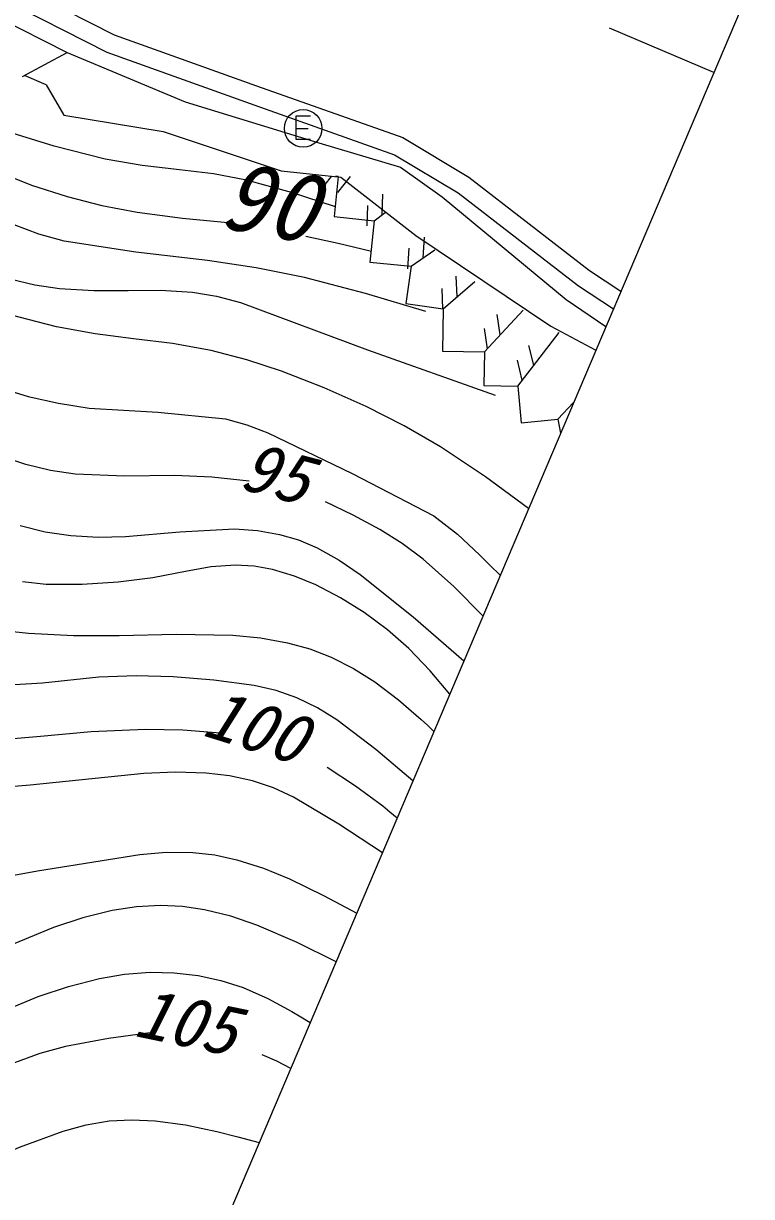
# Model space of a CAD drawing. Units: millimetres, scale not verified. Extents: x 40000 to 680000, y 20000 to 380000.
# Drawn here: x 532356 to 551642, y 243256 to 274326 of the extents above; entities that cross this region are included whole.
import ezdxf
from ezdxf.enums import TextEntityAlignment as Align

# ---------------------------------------------------------------- set-up
doc = ezdxf.new("R2010")
doc.units = ezdxf.units.MM
doc.header["$LTSCALE"] = 1000
doc.layers.add('M-BGD', color=7, linetype='Continuous', lineweight=25)
doc.styles.add('ＭＳ ゴシック', font='')
doc.styles.get('ＭＳ ゴシック').set_extended_font_data('MS Gothic')

msp = doc.modelspace()

# ---------------------------------------------------------------- linework, layer by layer
at = {"layer": 'M-BGD'}
for p, q in [((520477, 281281), (534759, 274025)), ((520477, 281281), (534759, 274025)), ((520212, 280855), (534561, 273565)), ((520019, 280399), (533513, 273553)), ((551642, 275382), (534472, 234961)), ((550643, 273031), (547882, 274202)), ((550643, 273031), (547882, 274202)), ((534759, 274025), (538528, 272677)), ((534759, 274025), (538528, 272677)), ((532329, 272920), (533513, 273553)), ((533513, 273553), (536638, 272255)), ((534561, 273565), (538360, 272206)), ((532959, 272698), (532382, 272949)), ((532959, 272698), (533423, 271895)), ((538528, 272677), (542402, 271302)), ((538528, 272677), (542402, 271302)), ((536638, 272255), (540184, 271164)), ((538360, 272206), (542188, 270848)), ((533423, 271895), (536060, 271461)), ((536060, 271461), (539183, 270425)), ((539570, 271547), (539900, 271547)), ((542402, 271302), (544150, 270258)), ((542402, 271302), (544150, 270258)), ((540184, 271164), (542342, 270518)), ((542188, 270848), (543868, 269844)), ((539183, 270425), (540761, 270253)), ((542342, 270518), (543443, 269735)), ((540510, 270271), (540172, 269845)), ((540691, 270271), (540583, 269211)), ((540691, 270271), (540618, 270271)), ((541010, 270271), (540670, 269846)), ((540761, 270253), (542752, 268713)), ((544150, 270258), (547349, 267780)), ((544150, 270258), (547349, 267780)), ((541858, 269264), (541873, 269806)), ((543443, 269735), (546733, 267015)), ((543868, 269844), (547058, 267373)), ((541458, 268964), (541475, 269508)), ((540583, 269211), (541643, 269102)), ((541643, 269102), (541534, 268005)), ((541643, 269102), (541935, 269321)), ((542752, 268713), (546325, 266311)), ((542947, 268120), (542978, 268662)), ((542539, 267832), (542571, 268375)), ((542630, 267896), (543251, 268335)), ((541534, 268005), (542630, 267896)), ((542630, 267896), (542485, 266909)), ((543844, 267088), (543820, 267631)), ((547349, 267780), (548180, 267232)), ((547349, 267780), (548180, 267232)), ((543467, 266760), (543445, 267304)), ((543472, 266764), (544312, 267495)), ((547058, 267373), (547981, 266764)), ((542485, 266909), (543472, 266764)), ((546733, 267015), (547782, 266296)), ((543472, 266764), (543454, 265649)), ((544569, 265632), (545592, 266729)), ((544985, 266078), (544904, 266614)), ((546325, 266311), (547519, 265676)), ((544644, 265712), (544565, 266251)), ((545447, 264718), (546542, 266145)), ((543454, 265649), (544569, 265632)), ((545873, 265273), (545742, 265800)), ((544569, 265632), (544551, 264736)), ((545568, 264877), (545438, 265405)), ((544551, 264736), (545447, 264718)), ((545447, 264718), (545539, 263750)), ((546508, 263842), (546928, 264285)), ((545539, 263750), (546508, 263842)), ((546508, 263842), (546583, 263474))]:
    msp.add_line(p, q, dxfattribs=at)
for points in [[(539960, 271872), (539570, 271872), (539570, 271262), (539960, 271262)], [(540623, 269468), (539452, 269852), (538268, 270177), (537388, 270343), (536485, 270452), (535502, 270562), (534521, 270732), (533169, 271080), (531823, 271491)], [(531655, 270405), (532568, 270046), (533510, 269742), (534430, 269506), (535371, 269327), (536568, 269171), (537772, 269055)], [(543012, 266694), (541413, 267174), (539801, 267594), (538520, 267850), (537227, 268046), (535329, 268273), (533432, 268561), (532760, 268749), (532107, 268994)], [(539839, 268695), (540690, 268503), (541540, 268302)], [(532028, 267554), (532661, 267400), (533311, 267303), (534220, 267250), (535126, 267257), (535985, 267263), (536833, 267210), (537466, 267102), (538101, 266932), (541470, 265681), (544848, 264482)], [(545737, 261482), (544591, 262318), (543404, 263110), (542437, 263670), (541430, 264183), (540323, 264678), (539193, 265119), (538270, 265420), (537324, 265666), (536303, 265850), (535272, 265975), (534251, 266102), (533228, 266290), (531969, 266618)], [(531732, 264677), (532484, 264449), (533281, 264267), (534100, 264141), (535917, 264028), (537707, 263855), (538276, 263700), (538829, 263486), (541059, 262407), (543229, 261289), (543851, 260796), (544440, 260252), (544713, 259982), (544985, 259710)], [(538330, 262202), (537347, 262306), (536359, 262350), (535037, 262338), (533721, 262388), (533070, 262484), (532420, 262641), (531727, 262875)], [(544528, 258634), (543752, 259411), (542941, 260139), (542385, 260556), (541795, 260924), (541088, 261299), (540355, 261653)], [(532269, 261026), (532929, 260866), (533613, 260764), (534336, 260719), (535059, 260735), (536495, 260866), (537948, 260938), (538551, 260895), (539140, 260794), (539644, 260647), (540136, 260439), (540719, 260114), (541277, 259734), (542677, 258608), (544025, 257449)], [(543649, 256565), (543131, 257183), (542561, 257770), (541996, 258265), (541384, 258721), (540758, 259113), (540097, 259456), (539532, 259688), (538953, 259861), (538464, 259950), (537962, 259980), (537331, 259932), (536690, 259822), (535782, 259644), (534860, 259525), (533914, 259467), (532954, 259470), (532330, 259534)], [(531561, 258278), (532485, 258175), (533681, 258113), (534890, 258112), (536397, 258147), (537905, 258122), (538634, 258054), (539354, 257926), (539940, 257763), (540507, 257543), (541096, 257244), (541667, 256887), (542294, 256416), (542887, 255894), (543054, 255737), (543228, 255573)], [(542672, 254266), (541688, 255094), (540653, 255885), (540143, 256200), (539600, 256465), (539049, 256656), (538467, 256794), (537400, 256936), (536320, 257020), (535343, 257047), (534355, 257013), (532859, 256858), (531374, 256765)], [(531340, 255329), (532713, 255444), (534150, 255572), (535585, 255639), (536581, 255614), (537578, 255535)], [(541863, 252361), (540711, 253119), (539511, 253835), (538980, 254078), (538422, 254267), (537817, 254400), (537196, 254474), (536381, 254500), (535545, 254465), (532536, 254154), (529587, 253909)], [(540401, 254629), (541155, 254138), (541871, 253601), (542064, 253444), (542256, 253286)], [(530053, 251395), (532730, 251884), (535441, 252318), (536139, 252374), (536843, 252370), (537424, 252305), (538007, 252178), (538715, 251953), (539406, 251670), (540307, 251230), (541183, 250759)], [(540638, 249477), (539603, 249986), (538537, 250444), (537849, 250678), (537147, 250853), (536566, 250940), (535982, 250967), (535349, 250929), (534708, 250829), (533925, 250636), (533151, 250383), (531199, 249582)], [(531206, 247921), (532745, 248553), (533550, 248823), (534373, 249034), (535035, 249144), (535715, 249195), (536349, 249182), (536980, 249108), (537581, 248980), (538173, 248791), (538831, 248501), (539462, 248157), (539704, 248015), (539954, 247866)], [(535774, 247604), (534610, 247445), (533468, 247228), (532788, 247042), (532120, 246796)], [(539438, 246652), (539064, 246842), (538678, 247013)], [(521193, 241557), (522108, 241390), (523031, 241283), (523701, 241273), (524370, 241323), (525031, 241433), (525687, 241603), (526484, 241888), (527262, 242230), (529185, 243182), (531132, 244080), (532253, 244562), (533408, 244992), (534014, 245157), (534625, 245260), (535230, 245292), (535840, 245264), (536651, 245152), (537476, 244976), (538034, 244836), (538603, 244685)]]:
    msp.add_lwpolyline(points, dxfattribs=at)
msp.add_circle((539765, 271547), 498, dxfattribs=at)

# ---------------------------------------------------------------- texts
at = {"layer": 'M-BGD', "style": 'ＭＳ ゴシック', "oblique": 15}
for s, height, rotation, p in [('90', 1833, 349.94, (537390, 268394)), ('95', 1320, 345.24, (537918, 261638)), ('100', 1320, 342.74, (536919, 255110)), ('105', 1320, 348.34, (535152, 247132))]:
    msp.add_text(s, height=height, rotation=rotation, dxfattribs=at).set_placement(p, align=Align.BOTTOM_LEFT)

doc.saveas('drawing.dxf')
